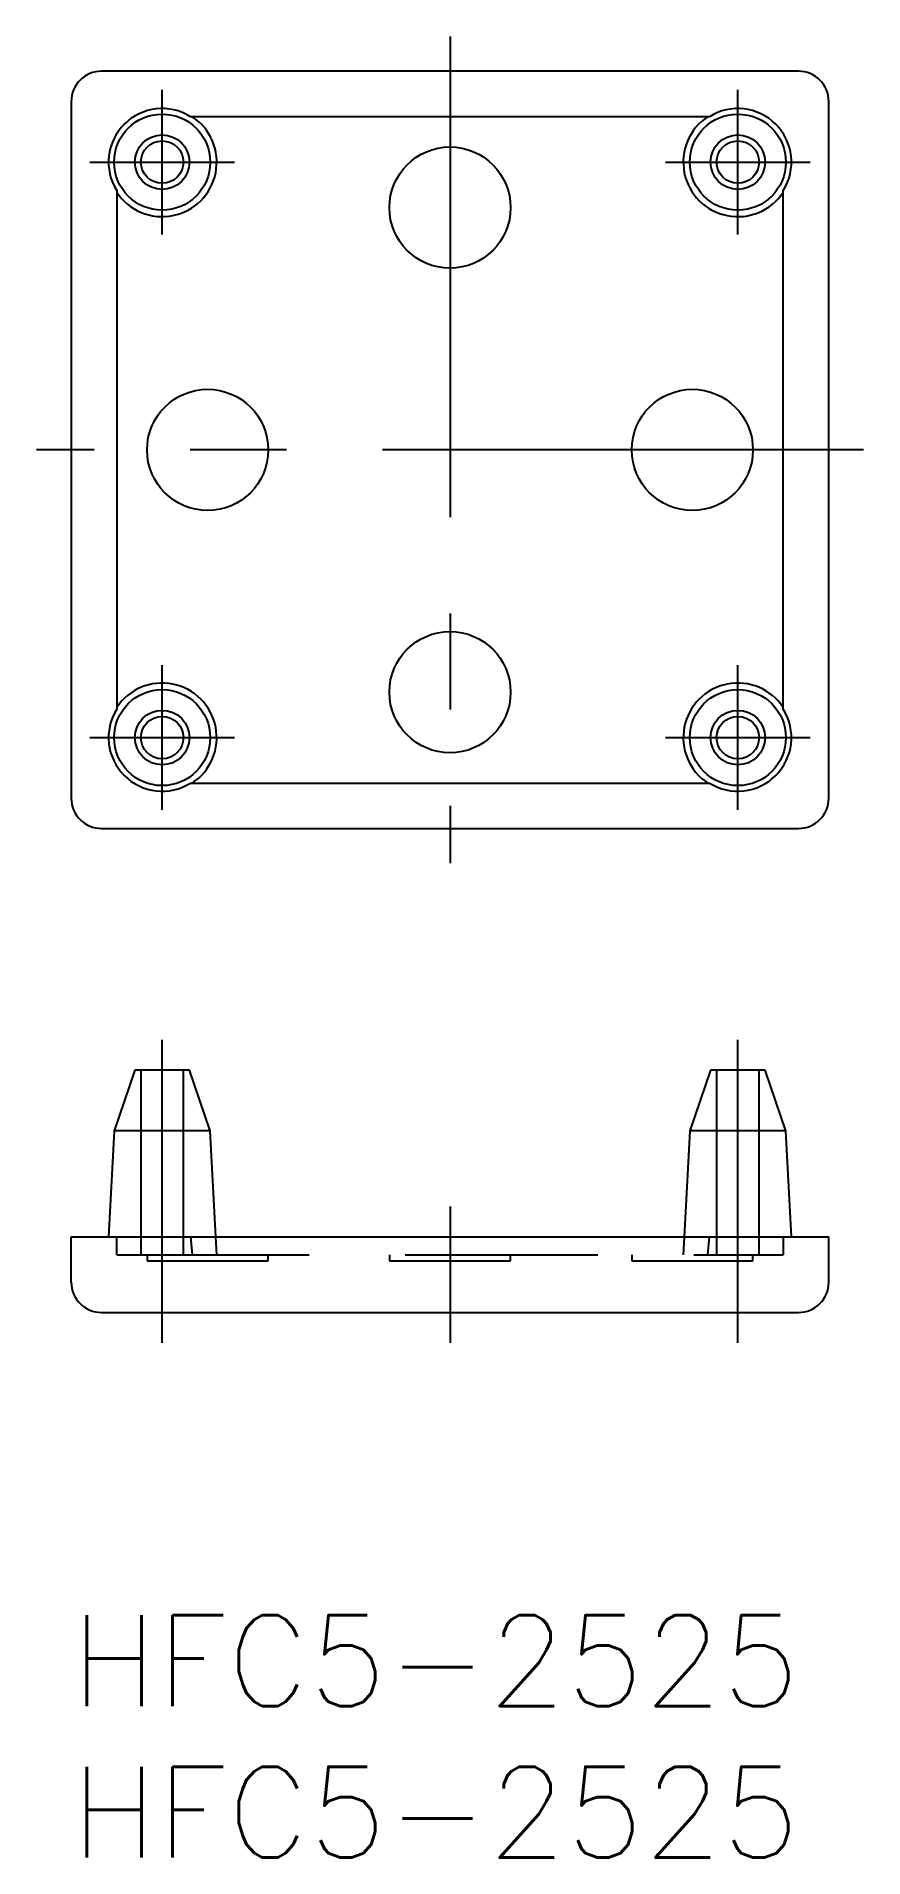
# Model space of a CAD drawing. Extents: x -1.1 to 26.1, y -8 to 52.1.
import ezdxf

# ---------------------------------------------------------------- set-up
doc = ezdxf.new("R2010")
doc.units = 0
doc.header["$LTSCALE"] = 0.5
doc.linetypes.add('CENTER', pattern=[50.8, 31.75, -6.35, 6.35, -6.35])
doc.linetypes.add('DASHED', pattern=[19.05, 12.7, -6.35])
for name, color, linetype in [('MSM_CENTER', 1, 'CENTER'), ('MSM_CONTINUOUS', 7, 'CONTINUOUS'), ('MSM_DASHED', 4, 'DASHED'), ('MSM_PART_NUMBER', 7, 'CONTINUOUS')]:
    doc.layers.add(name, color=color, linetype=linetype)
doc.styles.get("Standard").update_dxf_attribs({"font": 'txt.shx', "height": 1, "bigfont": 'bigfont.shx'})

# ---------------------------------------------------------------- blocks, each defined once
blk = doc.blocks.new('*U3')
at = {"layer": 'MSM_PART_NUMBER'}
blk.add_text('HFC5-2525', height=3, dxfattribs=at).set_placement((0, -3))
blk = doc.blocks.new('*U4')
at = {"layer": 'MSM_PART_NUMBER'}
blk.add_text('HFC5-2525', height=3, dxfattribs=at).set_placement((0, -8))

msp = doc.modelspace()

# ---------------------------------------------------------------- linework, layer by layer
at = {"layer": 'MSM_CENTER'}
for p, q in [((12.5, 52.128), (12.5, 24.828)), ((3, 45.588), (3, 50.368)), ((22, 45.588), (22, 50.368)), ((0.61, 47.978), (5.39, 47.978)), ((19.61, 47.978), (24.39, 47.978)), ((26.15, 38.478), (-1.15, 38.478)), ((3, 26.588), (3, 31.368)), ((22, 26.588), (22, 31.368)), ((0.61, 28.978), (5.39, 28.978)), ((19.61, 28.978), (24.39, 28.978)), ((3, 9), (3, 19)), ((22, 9), (22, 19)), ((12.5, 13.5), (12.5, 9))]:
    msp.add_line(p, q, dxfattribs=at)
at = {"layer": 'MSM_CONTINUOUS'}
for p, q in [((24, 50.978), (1, 50.978)), ((0, 49.978), (0, 26.978)), ((25, 26.978), (25, 49.978)), ((21.063, 49.478), (3.937, 49.478)), ((1.5, 47.042), (1.5, 29.915)), ((23.5, 29.915), (23.5, 47.042)), ((3.937, 27.478), (21.063, 27.478)), ((1, 25.978), (24, 25.978)), ((2.1, 18), (1.415, 16)), ((3.9, 18), (2.1, 18)), ((4.585, 16), (3.9, 18)), ((21.1, 18), (20.415, 16)), ((22.9, 18), (21.1, 18)), ((23.585, 16), (22.9, 18)), ((1.415, 16), (1.231, 12.5)), ((4.585, 16), (1.415, 16)), ((4.769, 12.5), (4.585, 16)), ((20.415, 16), (20.231, 12.5)), ((23.585, 16), (20.415, 16)), ((23.769, 12.5), (23.585, 16)), ((0, 12.5), (25, 12.5)), ((0, 11), (0, 12.5)), ((25, 11), (25, 12.5)), ((1, 10), (24, 10))]:
    msp.add_line(p, q, dxfattribs=at)
for centre, radius in [((3, 47.978), 1.585), ((22, 47.978), 1.585), ((3, 47.978), 0.9), ((22, 47.978), 0.9), ((3, 47.978), 0.7), ((12.5, 46.478), 2), ((22, 47.978), 0.7), ((4.5, 38.478), 2), ((20.5, 38.478), 2), ((12.5, 30.478), 2), ((3, 28.978), 1.585), ((22, 28.978), 1.585), ((3, 28.978), 0.9), ((3, 28.978), 0.7), ((22, 28.978), 0.9), ((22, 28.978), 0.7)]:
    msp.add_circle(centre, radius, dxfattribs=at)
for centre, radius, start, end in [((1, 49.978), 1, 90, 180), ((24, 49.978), 1, 0, 90), ((3, 47.978), 1.769, 58.01101, 211.98899), ((3, 47.978), 1.8, 213.55731, 56.44269), ((22, 47.978), 1.8, 123.55731, 326.44269), ((22, 47.978), 1.769, 328.01101, 121.98899), ((3, 28.978), 1.8, 303.55731, 146.44269), ((22, 28.978), 1.8, 33.55731, 236.44269), ((3, 28.978), 1.769, 148.01101, 301.98899), ((22, 28.978), 1.769, 238.01101, 31.98899), ((1, 26.978), 1, 180, 270), ((24, 26.978), 1, 270, 0), ((1, 11), 1, 180, 270), ((24, 11), 1, 270, 0)]:
    msp.add_arc(centre, radius, start, end, dxfattribs=at)
at = {"layer": 'MSM_DASHED'}
for p, q in [((2.3, 18), (2.3, 11.9)), ((3.7, 11.9), (3.7, 18)), ((21.3, 18), (21.3, 11.9)), ((22.7, 11.9), (22.7, 18)), ((1.5, 11.9), (1.5, 12.5)), ((3.937, 12.5), (3.995, 11.9)), ((4.8, 11.9), (4.769, 12.5)), ((20.231, 12.5), (20.2, 11.9)), ((21.005, 11.9), (21.063, 12.5)), ((23.5, 12.5), (23.5, 11.9)), ((1.5, 11.9), (23.5, 11.9)), ((2.5, 11.9), (2.5, 11.7)), ((2.5, 11.7), (6.5, 11.7)), ((6.5, 11.7), (6.5, 11.9)), ((10.5, 11.9), (10.5, 11.7)), ((10.5, 11.7), (14.5, 11.7)), ((14.5, 11.7), (14.5, 11.9)), ((18.5, 11.9), (18.5, 11.7)), ((18.5, 11.7), (22.5, 11.7)), ((22.5, 11.7), (22.5, 11.9))]:
    msp.add_line(p, q, dxfattribs=at)

# ---------------------------------------------------------------- block references
at = {"layer": 'MSM_CONTINUOUS'}
for name in ['*U3', '*U4']:
    msp.add_blockref(name, (0, 0), dxfattribs=at)

doc.saveas('drawing.dxf')
